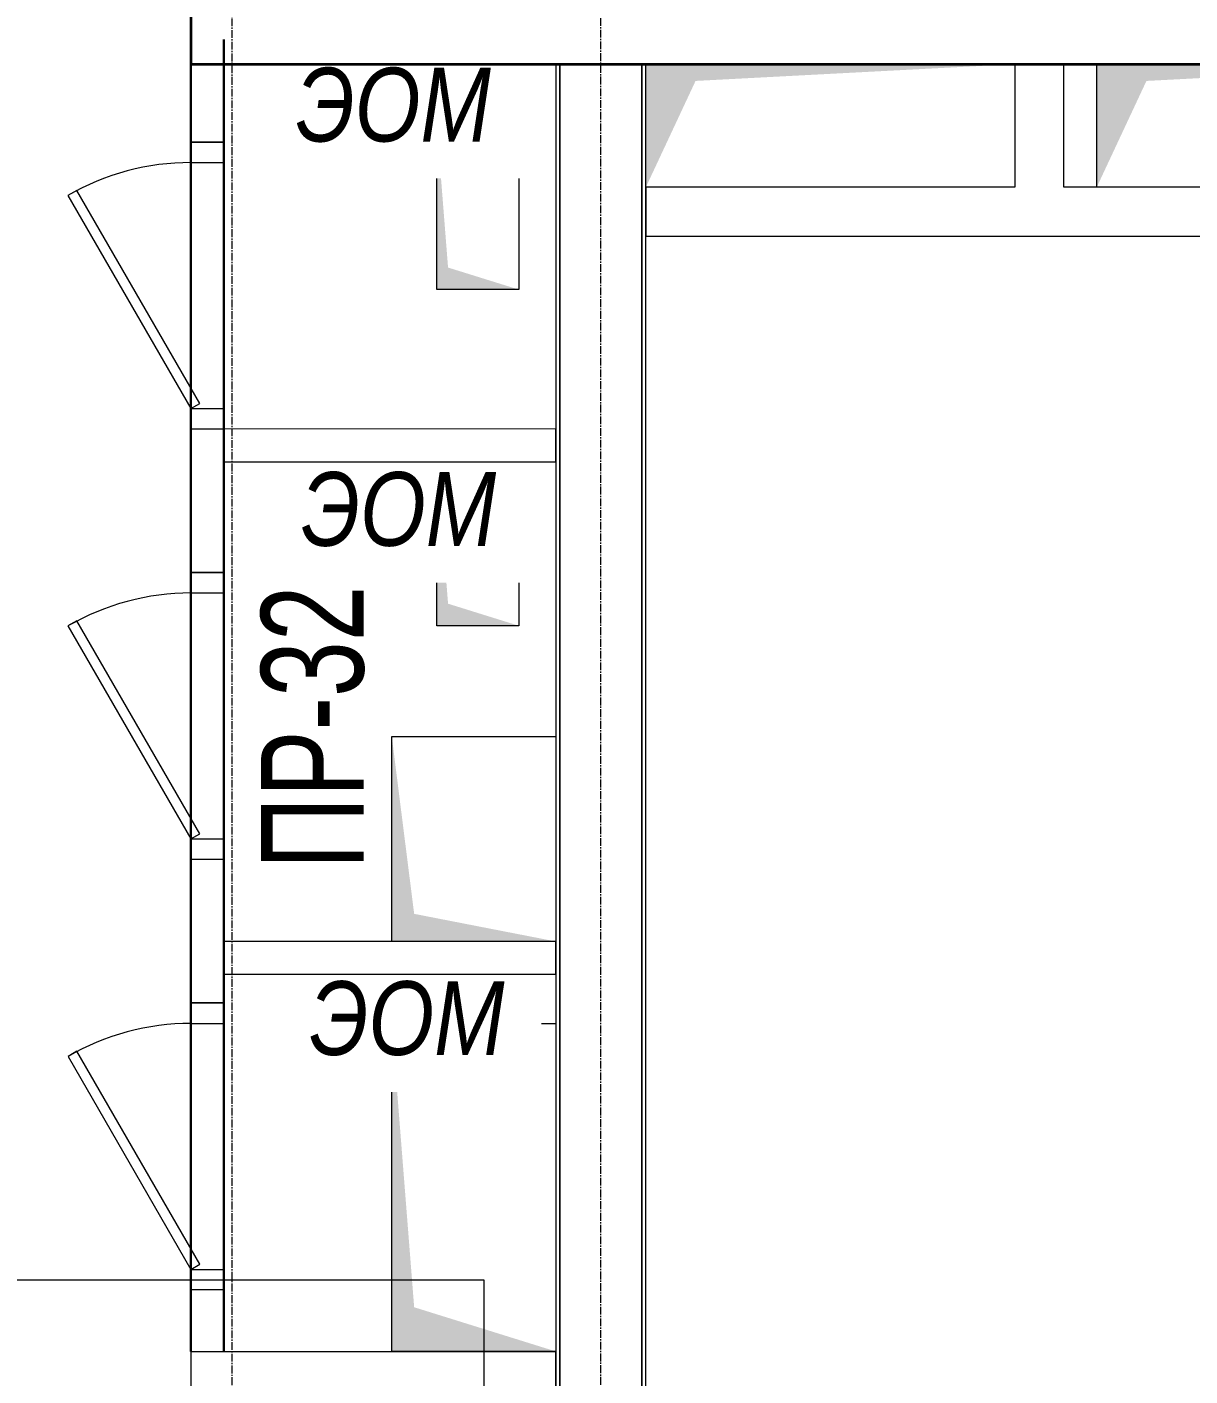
# Model space of a CAD drawing. Header units: millimetres. Extents: x -65509 to 912790, y 446 to 713294.
# Drawn here: x 495001 to 497838, y 540183 to 543474 of the extents above; entities that cross this region are included whole.
import ezdxf
from ezdxf.enums import TextEntityAlignment as Align

# ---------------------------------------------------------------- set-up
doc = ezdxf.new("R2010")
doc.units = ezdxf.units.MM
doc.linetypes.add('CENTER2', pattern=[28.575, 19.05, -3.175, 3.175, -3.175])
for name, color, linetype, lineweight in [('АР_Стены ЖБ', 250, 'Continuous', 35), ('АР_Стены кирпич', 250, 'Continuous', 20), ('АР_Стены ПЕНОблок', 250, 'Continuous', 20), ('АР_Тонкая', 250, 'Continuous', 5), ('Двери кабины', 250, 'Continuous', 0), ('ОВ_Шахты', 250, 'Continuous', 5), ('РД_Воронки с кровли', 250, 'Continuous', 18), ('РД_Оси_100', 250, 'Continuous', 0), ('ЭОМ_отверстия', 250, 'Continuous', 5)]:
    doc.layers.add(name, color=color, linetype=linetype, lineweight=lineweight)
doc.layers.add('РД_Перемычка инж проемов', color=250, linetype='Continuous')
doc.layers.add('РД_Проем', color=250, linetype='Continuous', lineweight=0, plot=False)
doc.layers.add('РД_проем_инж перемыч_подсчет', color=250, linetype='Continuous', lineweight=30, plot=False)
doc.styles.add('Arial0', font='arial.ttf')
doc.styles.add('ISOCPEUR_I_4', font='isocpeui.ttf', dxfattribs={"width": 0.9, "height": 350})
doc.styles.add('ккк', font='isocpeur.ttf', dxfattribs={"width": 0.85, "oblique": 15})

# ---------------------------------------------------------------- blocks, each defined once
blk = doc.blocks.new('otv')
at = {"linetype": 'Continuous'}
blk.add_lwpolyline([(0, -1), (0, 0), (1, 0), (1, -1)], close=True, dxfattribs=at)
blk.add_solid([(0, -1), (0, 0), (0.1346, -0.1366), (1, 0)], dxfattribs=at)
blk = doc.blocks.new('СОШ_2200_АР_ОСИ_М100_28.05.24')
at = {"layer": 'РД_Оси_100', "linetype": 'CENTER2'}
for points in [[(105900, 139938.679), (105900, -6155)], [(106800, -6155), (106800, 139938.679)]]:
    blk.add_lwpolyline(points, dxfattribs=at)
blk = doc.blocks.new('A$Cd58bfb5e')
at = {"layer": 'РД_Воронки с кровли', "lineweight": 0, "ltscale": 2}
for p, q in [((-500, -0.3), (0, 149.7)), ((0, -150.3), (0, 149.8)), ((0, 149.7), (500, 0.3)), ((500, 0.3), (-500, -0.3)), ((500, 0.3), (0, -150.3)), ((0, -150.3), (-500, -0.3))]:
    blk.add_line(p, q, dxfattribs=at)
at = {"layer": 'РД_Воронки с кровли'}
for points in [[(1000, 500.3), (1000, -499.7), (-1000, -500.3), (-1000, 499.7)], [(625, -125.3), (625, 124.7), (375, 124.7), (375, -125.3)]]:
    blk.add_lwpolyline(points, close=True, dxfattribs=at)
at = {"layer": 'РД_Воронки с кровли', "linetype": 'Continuous', "lineweight": 0}
blk.add_lwpolyline([(-625, -125.3), (-375, -125.3), (-375, 124.7), (-625, 124.7)], close=True, dxfattribs=at)
at = {"layer": 'РД_Воронки с кровли', "lineweight": 0}
for centre in [(-500, 0.3), (500, 0.3)]:
    blk.add_circle(centre, 50, dxfattribs=at)
blk = doc.blocks.new('воронки с кровли')
at = {"layer": 'РД_Воронки с кровли', "lineweight": 70, "rotation": 180}
blk.add_blockref('A$Cd58bfb5e', (-125936.4, 225907.5), dxfattribs=at)
blk = doc.blocks.new('MOK-МаркаПеремычки')
at = {"color": 0, "style": 'ккк', "oblique": 15, "width": 0.85}
blk.add_attdef('АР-ПРОЕМ:ПЕРЕМЫЧКА', text='', height=2.5, dxfattribs=at).set_placement((0, 0), align=Align.MIDDLE)

msp = doc.modelspace()

# ---------------------------------------------------------------- linework, layer by layer
at = {"layer": 'АР_Стены ЖБ', "linetype": 'Continuous', "lineweight": 35}
msp.add_line((495400.882, 543883.318), (495400.882, 543383.318), dxfattribs=at)
at = {"layer": 'АР_Стены кирпич', "linetype": 'Continuous', "lineweight": 20}
for p, q in [((497530.882, 543383.318), (497410.882, 543383.318)), ((497410.882, 543383.318), (497410.882, 543083.318)), ((497530.882, 543083.318), (497530.882, 543383.318)), ((497410.882, 543083.318), (496510.882, 543083.318)), ((496510.882, 543083.318), (496510.882, 542963.318)), ((499620.882, 543083.318), (497530.882, 543083.318)), ((496510.882, 542963.318), (499740.882, 542963.318)), ((495400.882, 540243.318), (495400.882, 539723.318)), ((495400.882, 540243.318), (496290.882, 540243.318)), ((496290.882, 540123.318), (496290.882, 540243.318))]:
    msp.add_line(p, q, dxfattribs=at)
at = {"layer": 'АР_Стены ПЕНОблок', "linetype": 'Continuous', "lineweight": 20}
for p, q in [((495480.882, 543383.321), (495400.882, 543383.318)), ((495400.882, 543383.318), (495400.889, 543193.273)), ((495480.889, 543193.277), (495480.882, 543383.321)), ((496500.882, 543383.318), (496300.882, 543383.318)), ((496300.882, 543383.318), (496300.882, 539283.318)), ((496500.882, 539283.318), (496500.882, 543383.318)), ((495400.889, 543193.273), (495480.889, 543193.277)), ((495480.917, 542493.277), (495400.917, 542493.273)), ((495400.917, 542493.273), (495400.931, 542143.273)), ((495480.931, 542143.277), (495480.917, 542493.277)), ((495480.917, 542493.274), (495480.93, 542413.274)), ((496291.224, 542413.399), (496291.211, 542493.399)), ((495400.931, 542143.273), (495480.931, 542143.277)), ((495480.959, 541443.277), (495400.959, 541443.273)), ((495400.959, 541443.273), (495400.973, 541093.276)), ((495480.973, 541093.279), (495480.959, 541443.277)), ((495480.967, 541243.217), (495480.98, 541163.217)), ((496291.213, 541163.344), (496291.201, 541243.344)), ((495400.973, 541093.276), (495480.973, 541093.279)), ((495481.001, 540393.279), (495401.001, 540393.276)), ((495401.001, 540393.276), (495401.007, 540243.2)), ((495481.007, 540243.203), (495481.001, 540393.279)), ((495401.007, 540243.2), (495481.007, 540243.203))]:
    msp.add_line(p, q, dxfattribs=at)
at = {"layer": 'АР_Тонкая', "linetype": 'Continuous', "lineweight": 0}
for p, q in [((496300.882, 543383.318), (496290.882, 543383.318)), ((496290.882, 543383.318), (496290.882, 539283.318)), ((496300.882, 539283.318), (496300.882, 543383.318)), ((496510.882, 543383.318), (496500.882, 543383.318)), ((496500.882, 543383.318), (496500.882, 539283.318)), ((496510.882, 539283.318), (496510.882, 543383.318))]:
    msp.add_line(p, q, dxfattribs=at)
at = {"layer": 'Двери кабины', "linetype": 'Continuous', "lineweight": 0}
for points in [[(495480.891, 543143.277), (495480.889, 543193.277), (495400.889, 543193.273), (495400.891, 543143.273)], [(495400.915, 542543.273), (495422.565, 542555.774), (495122.545, 543075.378), (495100.895, 543062.877)], [(495480.915, 542543.277), (495480.917, 542493.277), (495400.917, 542493.273), (495400.915, 542543.273)], [(495480.933, 542093.277), (495480.931, 542143.277), (495400.931, 542143.273), (495400.933, 542093.273)], [(495400.957, 541493.273), (495422.607, 541505.774), (495122.587, 542025.378), (495100.936, 542012.877)], [(495480.957, 541493.277), (495480.959, 541443.277), (495400.959, 541443.273), (495400.957, 541493.273)], [(495480.975, 541043.279), (495480.973, 541093.279), (495400.973, 541093.276), (495400.975, 541043.276)], [(495400.999, 540443.276), (495422.649, 540455.777), (495122.628, 540975.38), (495100.978, 540962.879)], [(495480.999, 540443.279), (495481.001, 540393.279), (495401.001, 540393.276), (495400.999, 540443.276)]]:
    msp.add_lwpolyline(points, close=True, dxfattribs=at)
for centre in [(495400.915, 542543.273), (495400.957, 541493.273), (495400.999, 540443.276)]:
    msp.add_arc(centre, 600, 90.002285, 120.002285, dxfattribs=at)
at = {"layer": 'РД_Проем', "linetype": 'Continuous', "lineweight": 0}
for p, q in [((495400.917, 542493.273), (495400.889, 543193.273)), ((495480.917, 542493.277), (495480.889, 543193.277)), ((495400.959, 541443.273), (495400.931, 542143.273)), ((495480.959, 541443.277), (495480.931, 542143.277)), ((495401.001, 540393.276), (495400.973, 541093.276)), ((495481.001, 540393.279), (495480.973, 541093.279))]:
    msp.add_line(p, q, dxfattribs=at)
at = {"layer": 'РД_проем_инж перемыч_подсчет', "linetype": 'Continuous', "lineweight": 30}
for p, q in [((495401.007, 540243.2), (495400.879, 543443.2)), ((495481.007, 540243.203), (495480.879, 543443.203))]:
    msp.add_line(p, q, dxfattribs=at)

# ---------------------------------------------------------------- block references
at = {"layer": 'ОВ_Шахты', "xscale": 900, "yscale": 300, "zscale": 1400}
for p in [(496510.882, 543383.318), (497610.882, 543383.318)]:
    msp.add_blockref('otv', p, dxfattribs=at)
at = {"layer": 'РД_Оси_100'}
msp.add_blockref('СОШ_2200_АР_ОСИ_М100_28.05.24', (389600.882, 506283.318), dxfattribs=at)
at = {"layer": 'РД_Перемычка инж проемов', "linetype": 'Continuous', "lineweight": -3}
ref = msp.add_blockref('MOK-МаркаПеремычки', (495696.857, 541765.56, 200), dxfattribs=dict(at, xscale=100, yscale=100, zscale=100, rotation=89.99999999999999))
ref.add_attrib('АР-ПРОЕМ:ПЕРЕМЫЧКА', 'ПР-32', dxfattribs={"layer": '0', "color": 0, "height": 250, "rotation": 90, "style": 'Arial0', "width": 0.7}).set_placement((495696.857, 541765.56, 200), align=Align.MIDDLE)
at = {"layer": 'ЭОМ_отверстия', "rotation": 90}
for p, xscale, yscale in [((496000.879, 542833.318), 400, 200), ((496000.879, 542013.318), 400, 200), ((495890.882, 541243.318), 499.9999999999999, 399.9999999999999), ((495890.882, 540243.318), 799.9999999999999, 399.9999999999999)]:
    msp.add_blockref('otv', p, dxfattribs=dict(at, xscale=xscale, yscale=yscale))

# ---------------------------------------------------------------- next in the draw order: texts
at = {"layer": 'ЭОМ_отверстия', "char_height": 180, "attachment_point": 1, "style": 'ISOCPEUR_I_4', "bg_fill": 2}
for insert in [(495657.349, 543374.559), (495670.307, 542388.302), (495690.701, 541146.325)]:
    msp.add_mtext('{\\fArial Narrow|b0|i1|c204|p34;\\W1;\\C256;ЭОМ}', dxfattribs=dict(at, insert=insert))

# ---------------------------------------------------------------- next in the draw order: linework, layer by layer
at = {"layer": 'АР_Стены ЖБ', "linetype": 'Continuous', "lineweight": 35}
msp.add_line((495400.882, 543383.318), (504300.882, 543383.318), dxfattribs=at)
at = {"layer": 'АР_Стены ПЕНОблок', "linetype": 'Continuous', "lineweight": 20}
for p, q in [((496291.211, 542493.399), (495480.917, 542493.274)), ((495480.93, 542413.274), (496291.224, 542413.399)), ((496291.201, 541243.344), (495480.967, 541243.217)), ((495480.98, 541163.217), (496291.213, 541163.344))]:
    msp.add_line(p, q, dxfattribs=at)

# ---------------------------------------------------------------- next in the draw order: block references
at = {"layer": 'РД_Воронки с кровли', "lineweight": 0}
msp.add_blockref('воронки с кровли', (621051.707, 314010.479), dxfattribs=at)

doc.saveas('drawing.dxf')
